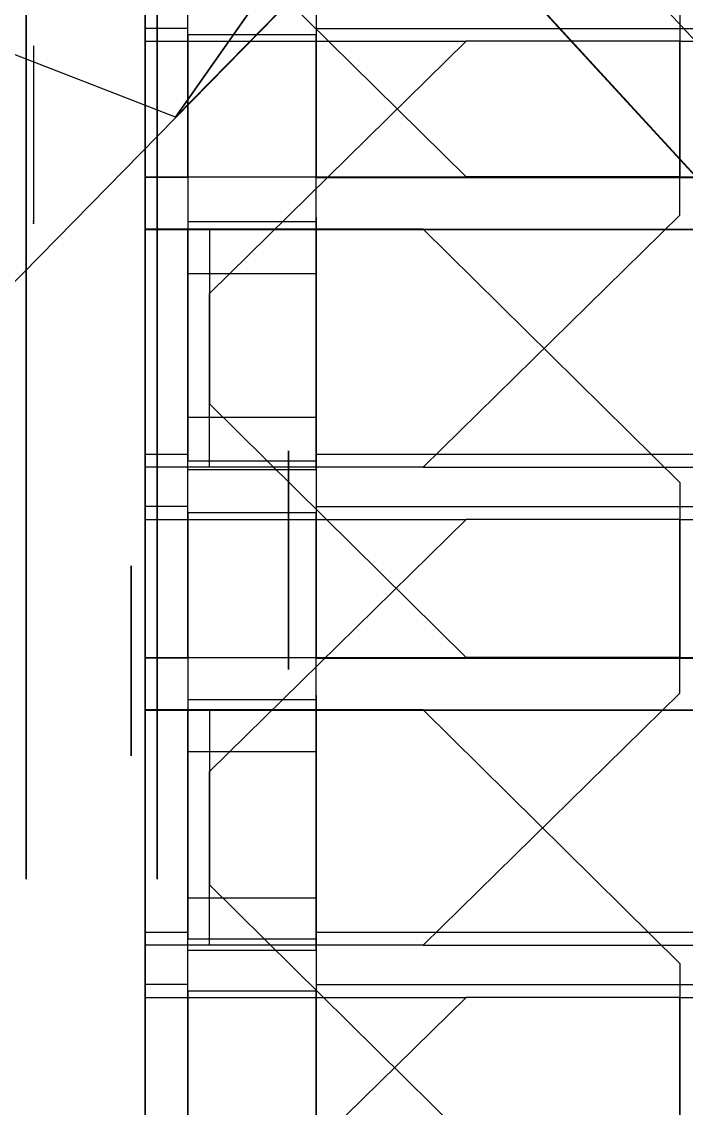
# Model space of a CAD drawing. Extents: x -54 to 215, y -235 to 116.
# Drawn here: x 161.8 to 169.4, y -130.47 to -118.03 of the extents above; entities that cross this region are included whole.
import ezdxf

# ---------------------------------------------------------------- set-up
doc = ezdxf.new("R2010")
doc.units = 0
doc.layers.get('0').update_dxf_attribs({"linetype": 'CONTINUOUS'})
for name, color, linetype in [('A', 7, 'CONTINUOUS'), ('G', 7, 'CONTINUOUS'), ('H', 7, 'CONTINUOUS')]:
    doc.layers.add(name, color=color, linetype=linetype)

# ---------------------------------------------------------------- blocks, each defined once
blk = doc.blocks.new('M-1-01')
at = {"color": 0, "const_width": 5.5}
blk.add_lwpolyline([(-63.383, -98.64, 1), (2.117, -98.64, 1)], format="xyb", close=True, dxfattribs=at)
at = {"color": 0, "extrusion": (-1, 0, -1.60787e-16)}
for points in [[(132.34, -14.7), (132.34, -9.2), (134.34, -9.2), (134.34, -14.7)], [(132.34, -0.85), (132.34, 2.65), (134.34, 2.65), (134.34, -0.85)]]:
    blk.add_lwpolyline(points, dxfattribs=at)
at = {"color": 0, "extrusion": (1, 0, -1.60787e-16)}
for points in [[(-132.34, -14.7), (-132.34, -9.2), (-134.34, -9.2), (-134.34, -14.7)], [(-132.34, -0.85), (-132.34, 2.65), (-134.34, 2.65), (-134.34, -0.85)]]:
    blk.add_lwpolyline(points, dxfattribs=at)
at = {"color": 0, "invisible_edges": 15}
for points in [[(-3.592, -121.64, 5.5), (-1.633, -138.695, 3.696), (19.367, -146.64, 3)], [(19.367, -157.64, 1.5), (-1.633, -157.64, 1.5), (-1.633, -138.695, 3.696), (19.367, -146.64, 3)]]:
    blk.add_3dface(points, dxfattribs=at)
at = {"layer": 'A', "color": 0}
blk.add_line((-3.592, -121.64, 5.5), (19.367, -146.64, 3), dxfattribs=at)
mesh = blk.add_polymesh((2, 25), dxfattribs=at)
for k, corner in enumerate([(19.367, -105.64), (19.367, -107.348), (19.367, -109.057), (19.367, -110.765), (19.367, -112.473), (19.367, -114.182), (19.367, -115.89), (19.367, -117.598), (19.367, -119.307), (19.367, -121.015), (19.367, -122.723), (19.367, -124.432), (19.367, -126.14), (19.367, -127.848), (19.367, -129.557), (19.367, -131.265), (19.367, -132.973), (19.367, -134.682), (19.367, -136.39), (19.367, -138.098), (19.367, -139.807), (19.367, -141.515), (19.367, -143.223), (19.367, -144.932), (19.367, -146.64), (4.799, -100.832), (4.718, -101.781), (4.625, -102.728), (4.501, -103.672), (4.352, -104.612), (4.185, -105.549), (3.981, -106.478), (3.765, -107.405), (3.512, -108.322), (3.242, -109.234), (2.948, -110.139), (2.624, -111.033), (2.288, -111.923), (1.912, -112.797), (1.525, -113.665), (1.109, -114.52), (0.671, -115.364), (0.217, -116.199), (-0.27, -117.015), (-0.767, -117.825), (-1.296, -118.615), (-1.84, -119.393), (-2.404, -120.158), (-2.993, -120.903), (-3.592, -121.64)]):
    mesh.set_mesh_vertex(divmod(k, 25), corner)
blk = doc.blocks.new('M-1-07')
at = {"color": 0, "invisible_edges": 15}
for points in [[(9, -45.5, 19), (34.464, -17.5, 17.857), (9, 2.027, 25.845)], [(34.464, -17.5, 17.857), (19, -48, 1.5), (9, -53, 6.5), (9, -45.5, 19)], [(34.464, -17.5, 17.857), (45.464, -21, 1.857), (19, -48, 1.5)]]:
    blk.add_3dface(points, dxfattribs=at)
at = {"layer": 'A', "color": 0}
blk.add_line((45.464, -21, 1.857), (30.317, -36.454, 1.653), dxfattribs=at)
mesh = blk.add_polymesh((11, 4), dxfattribs=at)
for k, corner in enumerate([(41, 0), (42.917, 5), (44.833, 10), (46.75, 15), (40.837, -3.655), (42.79, 1.178), (44.666, 6.308), (46.621, 11.4), (40.348, -7.281), (42.471, -2.935), (44.364, 2.489), (46.493, 7.8), (39.539, -10.849), (41.949, -7.238), (43.94, -1.416), (46.364, 4.2), (38.414, -14.33), (41.217, -11.632), (43.409, -5.365), (46.236, 0.6), (36.984, -17.698), (40.271, -16.02), (42.787, -9.318), (46.107, -3), (35.259, -20.924), (39.107, -20.304), (42.088, -13.234), (45.979, -6.6), (33.253, -23.984), (37.723, -24.387), (41.329, -17.074), (45.85, -10.2), (30.983, -26.853), (36.119, -28.172), (40.526, -20.797), (45.721, -13.8), (28.465, -29.508), (34.297, -31.565), (39.698, -24.364), (45.593, -17.4), (25.722, -31.928), (32.259, -34.473), (38.862, -27.736), (45.464, -21)]):
    mesh.set_mesh_vertex(divmod(k, 4), corner)
mesh = blk.add_polymesh((2, 15), dxfattribs=at)
for k, corner in enumerate([(-30, 0), (-29.248, -6.676), (-27.029, -13.017), (-23.455, -18.705), (-18.705, -23.455), (-13.017, -27.029), (-6.676, -29.248), (0, -30), (6.676, -29.248), (13.017, -27.029), (18.705, -23.455), (23.455, -18.705), (27.029, -13.017), (29.248, -6.676), (30, 0), (-41, 0), (-40.014, -8.938), (-37.103, -17.446), (-32.407, -25.115), (-26.153, -31.576), (-17.632, -34.382), (-9.01, -36.997), (0, -37), (9.01, -36.997), (17.632, -34.382), (26.153, -31.576), (32.407, -25.115), (37.103, -17.446), (40.014, -8.938), (41, 0)]):
    mesh.set_mesh_vertex(divmod(k, 15), corner)
blk = doc.blocks.new('M-1-052')
at = {"color": 0, "extrusion": (-1, 0, -1.60787e-16)}
for p, q in [((0, 14.6, 1.9), (0, 1.625, 1.9)), ((0, 14.6, -1.9), (0, 1.625, -1.9)), ((0, 7.6, 1), (0, 12.984, 1)), ((0, 7.6, -1), (0, 12.984, -1)), ((0, 7.4, -0.8), (0, 7.4, 0.8))]:
    blk.add_line(p, q, dxfattribs=at)
at = {"color": 0, "extrusion": (-1, 0, -1.60787e-16), "const_width": 1.3}
blk.add_lwpolyline([(-1.85, 0, 1), (1.85, 0, 1)], format="xyb", close=True, dxfattribs=at)
at = {"color": 0, "extrusion": (-1, 0, -1.60787e-16)}
blk.add_lwpolyline([(-1.2, 0, 1), (1.2, 0, 1)], format="xyb", close=True, dxfattribs=at)
blk.add_lwpolyline([(-0.52, -0.3), (0, -0.6), (0.52, -0.3), (0.52, 0.3), (0, 0.6), (-0.52, 0.3)], close=True, dxfattribs=at)
blk.add_circle((0, 0, 1.5), 2.5, dxfattribs=at)
for centre, radius, start, end in [((-7.6, -0.8), 0.2, 270, 360), ((-7.6, 0.8), 0.2, 0, 90), ((0, 0), 2.5, 229.4642, 130.5358)]:
    blk.add_arc(centre, radius, start, end, dxfattribs=at)
at = {"color": 0, "invisible_edges": 15}
for points in [[(-0.1, 0, 0.6), (-0.1, 0, -0.6), (-0.1, 0.52, -0.3), (-0.1, 0.52, 0.3)], [(-0.1, 0, 0.6), (-0.1, 0, -0.6), (-0.1, -0.52, -0.3), (-0.1, -0.52, 0.3)]]:
    blk.add_3dface(points, dxfattribs=at)
at = {"color": 0}
mesh = blk.add_polymesh((2, 7), dxfattribs=at)
for k, corner in enumerate([(-0.3, 0.52), (-0.3, 0.52), (-0.3, 0.52), (-0.3, 0.52), (-0.3, 0.52), (-0.3, 0.52), (-0.3, 0.52), (-0.3, 1.039), (-0.3, 1.128), (-0.3, 1.182), (-0.3, 1.2), (-0.3, 1.182), (-0.3, 1.128), (-0.3, 1.039)]):
    mesh.set_mesh_vertex(divmod(k, 7), corner)
mesh = blk.add_polymesh((2, 7), dxfattribs=at)
for k, corner in enumerate([(-0.3, 0.52), (-0.3, 0.433), (-0.3, 0.346), (-0.3, 0.26), (-0.3, 0.173), (-0.3, 0.087), (-0.3, 0), (-0.3, 1.039), (-0.3, 0.919), (-0.3, 0.771), (-0.3, 0.6), (-0.3, 0.41), (-0.3, 0.208), (-0.3, 0)]):
    mesh.set_mesh_vertex(divmod(k, 7), corner)
mesh = blk.add_polymesh((2, 7), dxfattribs=at)
for k, corner in enumerate([(-0.3, 0), (-0.3, 0.087), (-0.3, 0.173), (-0.3, 0.26), (-0.3, 0.346), (-0.3, 0.433), (-0.3, 0.52), (-0.3, 0), (-0.3, 0.208), (-0.3, 0.41), (-0.3, 0.6), (-0.3, 0.771), (-0.3, 0.919), (-0.3, 1.039)]):
    mesh.set_mesh_vertex(divmod(k, 7), corner)
mesh = blk.add_polymesh((2, 7), dxfattribs=at)
for k, corner in enumerate([(-0.3, 0), (-0.3, -0.087), (-0.3, -0.173), (-0.3, -0.26), (-0.3, -0.346), (-0.3, -0.433), (-0.3, -0.52), (-0.3, 0), (-0.3, -0.208), (-0.3, -0.41), (-0.3, -0.6), (-0.3, -0.771), (-0.3, -0.919), (-0.3, -1.039)]):
    mesh.set_mesh_vertex(divmod(k, 7), corner)
mesh = blk.add_polymesh((2, 7), dxfattribs=at)
for k, corner in enumerate([(-0.3, -0.52), (-0.3, -0.433), (-0.3, -0.346), (-0.3, -0.26), (-0.3, -0.173), (-0.3, -0.087), (-0.3, 0), (-0.3, -1.039), (-0.3, -0.919), (-0.3, -0.771), (-0.3, -0.6), (-0.3, -0.41), (-0.3, -0.208), (-0.3, 0)]):
    mesh.set_mesh_vertex(divmod(k, 7), corner)
mesh = blk.add_polymesh((2, 7), dxfattribs=at)
for k, corner in enumerate([(-0.3, -0.52), (-0.3, -0.52), (-0.3, -0.52), (-0.3, -0.52), (-0.3, -0.52), (-0.3, -0.52), (-0.3, -0.52), (-0.3, -1.039), (-0.3, -1.128), (-0.3, -1.182), (-0.3, -1.2), (-0.3, -1.182), (-0.3, -1.128), (-0.3, -1.039)]):
    mesh.set_mesh_vertex(divmod(k, 7), corner)
at = {"layer": 'A', "color": 0}
mesh = blk.add_polymesh((2, 4), dxfattribs=at)
for k, corner in enumerate([(-1.5, 12.984), (-1.5, 13.409), (-1.5, 13.968), (-1.5, 14.6), (-1.5, 7.6), (-1.5, 7.6), (-1.5, 7.6), (-1.5, 7.6)]):
    mesh.set_mesh_vertex(divmod(k, 4), corner)
mesh = blk.add_polymesh((2, 4), dxfattribs=at)
for k, corner in enumerate([(-1.5, 12.984), (-1.5, 13.409), (-1.5, 13.968), (-1.5, 14.6), (-1.5, 7.6), (-1.5, 7.6), (-1.5, 7.6), (-1.5, 7.6)]):
    mesh.set_mesh_vertex(divmod(k, 4), corner)
mesh = blk.add_polymesh((2, 4), dxfattribs=at)
for k, corner in enumerate([(0, 12.984), (0, 13.409), (0, 13.968), (0, 14.6), (0, 7.6), (0, 7.6), (0, 7.6), (0, 7.6)]):
    mesh.set_mesh_vertex(divmod(k, 4), corner)
mesh = blk.add_polymesh((2, 4), dxfattribs=at)
for k, corner in enumerate([(0, 12.984), (0, 13.409), (0, 13.968), (0, 14.6), (0, 7.6), (0, 7.6), (0, 7.6), (0, 7.6)]):
    mesh.set_mesh_vertex(divmod(k, 4), corner)
mesh = blk.add_polymesh((2, 19), dxfattribs=at)
for k, corner in enumerate([(-1.5, 7.6), (-1.5, 7.6), (-1.5, 7.6), (-1.5, 7.6), (-1.5, 7.6), (-1.5, 7.422), (-1.5, 7.4), (-1.5, 7.4), (-1.5, 7.4), (-1.5, 7.4), (-1.5, 7.4), (-1.5, 7.4), (-1.5, 7.4), (-1.5, 7.422), (-1.5, 7.6), (-1.5, 7.6), (-1.5, 7.6), (-1.5, 7.6), (-1.5, 7.6), (-1.5, 1.625), (-1.5, 1.799), (-1.5, 1.957), (-1.5, 2.097), (-1.5, 2.218), (-1.5, 2.318), (-1.5, 2.397), (-1.5, 2.454), (-1.5, 2.489), (-1.5, 2.5), (-1.5, 2.489), (-1.5, 2.454), (-1.5, 2.397), (-1.5, 2.318), (-1.5, 2.218), (-1.5, 2.097), (-1.5, 1.957), (-1.5, 1.799), (-1.5, 1.625)]):
    mesh.set_mesh_vertex(divmod(k, 19), corner)
mesh = blk.add_polymesh((2, 19), dxfattribs=at)
for k, corner in enumerate([(0, 7.6), (0, 7.6), (0, 7.6), (0, 7.6), (0, 7.6), (0, 7.422), (0, 7.4), (0, 7.4), (0, 7.4), (0, 7.4), (0, 7.4), (0, 7.4), (0, 7.4), (0, 7.422), (0, 7.6), (0, 7.6), (0, 7.6), (0, 7.6), (0, 7.6), (0, 1.625), (0, 1.799), (0, 1.957), (0, 2.097), (0, 2.218), (0, 2.318), (0, 2.397), (0, 2.454), (0, 2.489), (0, 2.5), (0, 2.489), (0, 2.454), (0, 2.397), (0, 2.318), (0, 2.218), (0, 2.097), (0, 1.957), (0, 1.799), (0, 1.625)]):
    mesh.set_mesh_vertex(divmod(k, 19), corner)
blk = doc.blocks.new('M-1-06')
at = {"color": 0}
for p, q in [((-7.98, 7.464), (-4.23, 7.464)), ((-7.48, 7.464, 1.4), (-7.98, 7.464, 1.4)), ((-7.98, 2.564, 1.4), (-7.98, 7.464, 1.4)), ((-7.98, 7.464, 1.4), (-7.98, 7.464)), ((-7.98, 2.564), (-7.98, 7.464)), ((-7.48, 7.464, 0.7), (-7.48, 2.564, 0.7)), ((-5.98, 7.464, 0.7), (-7.48, 7.464, 0.7)), ((-7.23, 4.564), (-4.23, 7.464)), ((-5.98, 2.564, 0.7), (-5.98, 7.464, 0.7)), ((-5.98, 7.464, 1.4), (5.02, 7.464, 1.4)), ((-1.73, 7.464), (-4.23, 7.464)), ((-1.73, 5.464), (-1.73, 7.464)), ((-1.73, 7.464), (-0.83, 7.464)), ((-4.73, 2.564), (-1.73, 5.464)), ((-5.98, 5.314, 0.7), (-7.48, 5.314, 0.7)), ((-7.48, 5.314, 1.2), (-7.48, 4.714, 1.2)), ((-5.98, 5.314, 1.2), (-5.98, 4.714, 1.2)), ((-5.98, 4.714, 0.7), (-7.48, 4.714, 0.7)), ((-7.23, 2.564), (-7.23, 4.564)), ((-7.23, 2.564), (-7.98, 2.564)), ((-7.48, 2.564, 1.4), (-7.98, 2.564, 1.4)), ((-7.98, 2.564), (-7.98, 2.564, 1.4)), ((-7.48, 2.564, 0.7), (-5.98, 2.564, 0.7)), ((-4.73, 2.564), (-7.23, 2.564)), ((5.02, 2.564, 1.4), (-5.98, 2.564, 1.4)), ((-4.73, 2.564), (-0.83, 2.564))]:
    blk.add_line(p, q, dxfattribs=at)
at = {"color": 0, "extrusion": (-1, 1.22406e-16, -1.83664e-16)}
for centre in [(-6.764, 0.7, 7.98), (-3.264, 0.7, 7.98)]:
    blk.add_circle(centre, 0.65, dxfattribs=at)
at = {"color": 0, "extrusion": (-1, -1.22406e-16, -1.83664e-16)}
blk.add_arc((-7.464, 0.7, 7.98), 0.3, 90, 270, dxfattribs=at)
at = {"color": 0, "extrusion": (-1, 1.22406e-16, -1.83664e-16)}
for centre, radius, start, end in [((-6.764, 0.7, 5.98), 0.65, 0, 180), ((-3.264, 0.7, 5.98), 0.65, 0, 180), ((-2.564, 0.7, 7.98), 0.3, 270, 90)]:
    blk.add_arc(centre, radius, start, end, dxfattribs=at)
at = {"color": 0}
for points, invisible_edges in [([(-1.03, 7.464), (-7.98, 7.464), (-7.98, 2.564), (-1.03, 2.564)], 15), ([(-7.98, 7.464, 0.7), (-7.98, 7.464), (-0.83, 7.464), (-0.83, 7.464, 0.7)], 15), ([(-7.98, 2.564), (-7.98, 2.564, 1.4), (-7.98, 7.464, 1.4), (-7.98, 7.464)], 13), ([(-7.98, 7.464, 0.7), (-7.98, 7.464, 1.4), (-7.48, 7.464, 1.4), (-7.48, 7.464, 0.7)], 15), ([(-7.48, 7.464, 1.4), (-7.48, 2.564, 1.4), (-7.98, 2.564, 1.4), (-7.98, 7.464, 1.4)], 15), ([(-0.83, 7.464, 0.7), (-0.83, 7.464), (-7.98, 7.464), (-7.98, 7.464, 0.7)], 15), ([(-7.48, 2.564, 0.7), (-5.98, 2.564, 0.7), (-5.98, 7.464, 0.7), (-7.48, 7.464, 0.7)], 15), ([(-7.23, 2.564, -0.6), (-4.73, 2.564, -0.6), (-4.23, 7.464, -0.6), (-7.23, 4.564, -0.6)], 15), ([(5.02, 7.464, 0.7), (5.02, 7.464, 1.4), (-5.98, 7.464, 1.4), (-5.98, 7.464, 0.7)], 15), ([(5.02, 7.464, 1.4), (5.02, 2.564, 1.4), (-5.98, 2.564, 1.4), (-5.98, 7.464, 1.4)], 15), ([(-1.73, 7.464, -0.6), (-4.23, 7.464, -0.6), (-4.73, 2.564, -0.6), (-1.73, 5.464, -0.6)], 15), ([(-5.98, 5.314, 1.2), (-5.98, 4.714, 1.2), (-7.48, 4.714, 1.2), (-7.48, 5.314, 1.2)], 15), ([(-7.98, 2.564, 0.7), (-7.98, 2.564), (-0.83, 2.564), (-0.83, 2.564, 0.7)], 15), ([(-7.98, 2.564, 0.7), (-7.98, 2.564, 1.4), (-7.48, 2.564, 1.4), (-7.48, 2.564, 0.7)], 15), ([(-0.83, 2.564, 0.7), (-0.83, 2.564), (-7.98, 2.564), (-7.98, 2.564, 0.7)], 15), ([(5.02, 2.564, 0.7), (5.02, 2.564, 1.4), (-5.98, 2.564, 1.4), (-5.98, 2.564, 0.7)], 15)]:
    blk.add_3dface(points, dxfattribs=dict(at, invisible_edges=invisible_edges))
mesh = blk.add_polymesh((2, 7), dxfattribs=at)
for k, corner in enumerate([(-7.98, 7.464), (-7.98, 7.464), (-7.98, 7.464), (-7.98, 7.464), (-7.98, 7.464), (-7.98, 7.464), (-7.98, 7.464), (-7.98, 7.464), (-7.98, 7.614), (-7.98, 7.724), (-7.98, 7.764), (-7.98, 7.724), (-7.98, 7.614), (-7.98, 7.464)]):
    mesh.set_mesh_vertex(divmod(k, 7), corner)
mesh = blk.add_polymesh((2, 7), dxfattribs=at)
for k, corner in enumerate([(-7.98, 2.564), (-7.98, 2.564), (-7.98, 2.564), (-7.98, 2.564), (-7.98, 2.564), (-7.98, 2.564), (-7.98, 2.564), (-7.98, 2.564), (-7.98, 2.414), (-7.98, 2.305), (-7.98, 2.264), (-7.98, 2.305), (-7.98, 2.414), (-7.98, 2.564)]):
    mesh.set_mesh_vertex(divmod(k, 7), corner)
blk = doc.blocks.new('M-1-061')
at = {"color": 0, "extrusion": (3.21571e-16, -0.006109, -0.999981), "rotation": 180}
for p in [(-59.66, 75.483, -3.233), (-59.66, 69.983, -3.233), (-59.66, 64.483, -3.233)]:
    blk.add_blockref('M-1-06', p, dxfattribs=at)
at = {"color": 0, "extrusion": (8.80809e-19, 0.104528, 0.994522), "rotation": 180}
for p in [(-59.66, -65.47, -28.191), (-59.66, -59.97, -28.191), (-59.66, -54.47, -28.191)]:
    blk.add_blockref('M-1-06', p, dxfattribs=at)
blk = doc.blocks.new('M-1-05')
at = {"layer": 'G', "color": 0, "extrusion": (1, 0, -1.83664e-16)}
blk.add_circle((63.65, -3.7, 3.8), 1.25, dxfattribs=at)
at = {"color": 0, "xscale": 0.9784946237000001}
blk.add_blockref('M-1-061', (-48.407, 0), dxfattribs=at)
at = {"layer": 'H', "color": 0, "extrusion": (-1.72079e-17, 0.422618, 0.906308), "rotation": 180}
blk.add_blockref('M-1-052', (-2.3, -65.012, 8.469), dxfattribs=at)

msp = doc.modelspace()

# ---------------------------------------------------------------- block references
at = {"color": 0}
msp.add_blockref('M-1-05', (161.055, -187.846), dxfattribs=at)
at = {"color": 0, "extrusion": (3.86209e-19, -0.002094, 0.999998)}
for name, p in [('M-1-01', (161.938, 14.009, 5.327)), ('M-1-07', (131.305, -84.631, 11.327))]:
    msp.add_blockref(name, p, dxfattribs=at)

doc.saveas('drawing.dxf')
